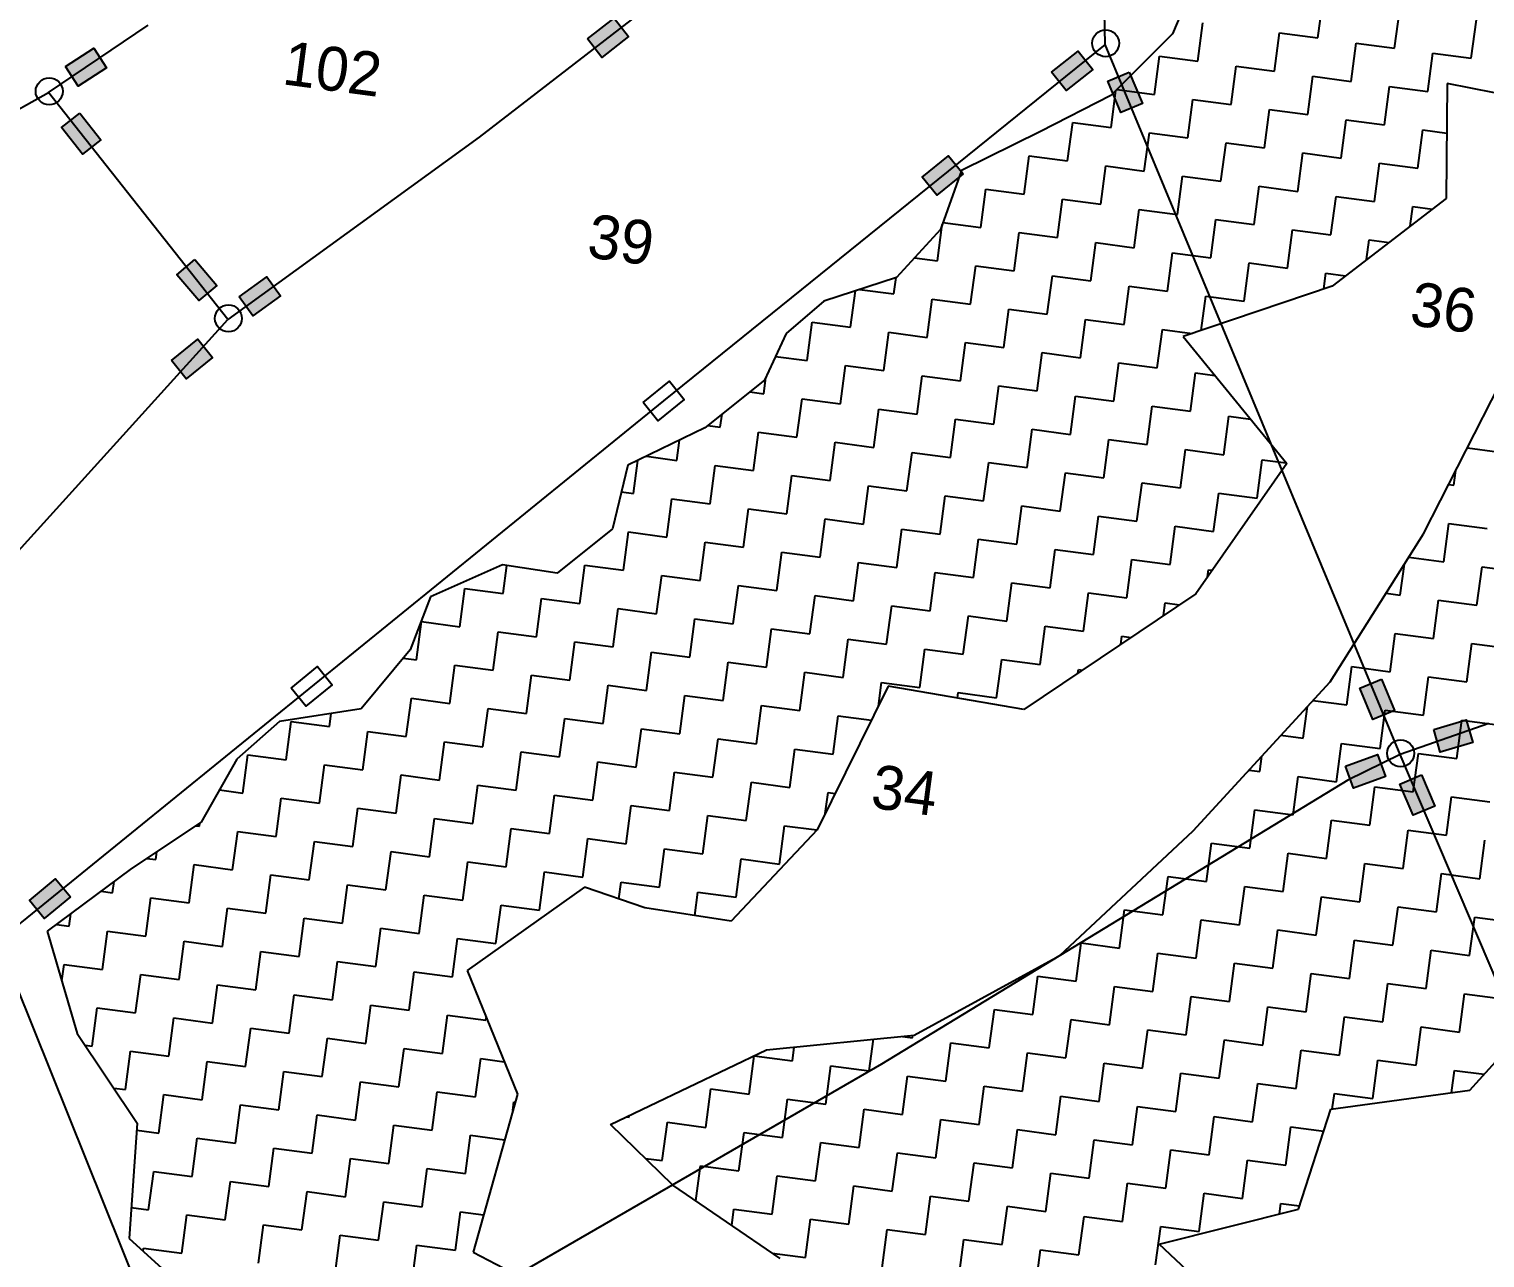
# Model space of a CAD drawing. Header units: metres. Extents: x 291285 to 296393, y 1982985 to 1990470.
# Drawn here: x 293595 to 294210, y 1984375 to 1984894 of the extents above; entities that cross this region are included whole.
import ezdxf

# ---------------------------------------------------------------- set-up
doc = ezdxf.new("R2010")
doc.units = ezdxf.units.M
for name, color, linetype in [('POLY_HATCH', 12, 'Continuous'), ('POLY_PARCEL', 6, 'Continuous'), ('SYM_STONE', 1, 'Continuous'), ('TEXT_PARCEL', 7, 'Continuous')]:
    doc.layers.add(name, color=color, linetype=linetype)
doc.styles.add('TEXT_MAP', font='')
doc.styles.get('TEXT_MAP').set_extended_font_data('Kruti Dev 050')

msp = doc.modelspace()

# ---------------------------------------------------------------- hatches: boundary and pattern name
for points in [[(293848.18, 1984890.39), (293842.12, 1984898.23), (293830.79, 1984889.47), (293836.85, 1984881.63)], [(293627.73, 1984877.18), (293622.36, 1984885.5), (293610.33, 1984877.73), (293615.7, 1984869.41)], [(294044.23, 1984876.47), (294038.09, 1984884.24), (294026.86, 1984875.36), (294033, 1984867.59)], [(294056.04, 1984858.29), (294065.19, 1984862.09), (294059.69, 1984875.31), (294050.55, 1984871.51)], [(293617.51, 1984840.72), (293625.31, 1984846.83), (293616.48, 1984858.1), (293608.68, 1984851.99)], [(293972.18, 1984831.1), (293978.4, 1984823.39), (293989.54, 1984832.39), (293983.32, 1984840.09)], [(293666.69, 1984778.88), (293674.24, 1984785.29), (293664.96, 1984796.2), (293657.42, 1984789.79)], [(293701.16, 1984780.89), (293695.35, 1984788.91), (293683.76, 1984780.5), (293689.57, 1984772.48)], [(293672.51, 1984754.87), (293666.27, 1984762.57), (293655.15, 1984753.55), (293661.38, 1984745.85)], [(294162.59, 1984601.96), (294171.71, 1984605.82), (294166.13, 1984619.01), (294157.01, 1984615.15)], [(294204.78, 1984592.27), (294201.99, 1984601.78), (294188.25, 1984597.75), (294191.03, 1984588.24)], [(294167.86, 1984577.87), (294164.45, 1984587.17), (294151.01, 1984582.23), (294154.42, 1984572.93)], [(294179.58, 1984561.57), (294188.69, 1984565.45), (294183.08, 1984578.63), (294173.96, 1984574.74)], [(293595.12, 1984525.56), (293601.43, 1984517.92), (293612.47, 1984527.04), (293606.16, 1984534.68)]]:
    msp.add_hatch(color=256).paths.add_polyline_path(points)

# ---------------------------------------------------------------- linework, layer by layer
for points in [[(293830.79, 1984889.47), (293842.12, 1984898.23), (293848.18, 1984890.39), (293836.85, 1984881.63)], [(293610.33, 1984877.73), (293622.36, 1984885.5), (293627.73, 1984877.18), (293615.7, 1984869.41)], [(294026.86, 1984875.36), (294038.09, 1984884.24), (294044.23, 1984876.47), (294033, 1984867.59)], [(294059.69, 1984875.31), (294065.19, 1984862.09), (294056.04, 1984858.29), (294050.55, 1984871.51)], [(293616.48, 1984858.1), (293625.31, 1984846.83), (293617.51, 1984840.72), (293608.68, 1984851.99)], [(293989.54, 1984832.39), (293978.4, 1984823.39), (293972.18, 1984831.1), (293983.32, 1984840.09)], [(293664.96, 1984796.2), (293674.24, 1984785.29), (293666.69, 1984778.88), (293657.42, 1984789.79)], [(293683.76, 1984780.5), (293695.35, 1984788.91), (293701.16, 1984780.89), (293689.57, 1984772.48)], [(293655.15, 1984753.55), (293666.27, 1984762.57), (293672.51, 1984754.87), (293661.38, 1984745.85)], [(293854.3, 1984735.88), (293865.44, 1984744.88), (293871.66, 1984737.17), (293860.52, 1984728.18)], [(293705.63, 1984615.28), (293716.75, 1984624.3), (293722.99, 1984616.61), (293711.87, 1984607.58)], [(294166.13, 1984619.01), (294171.71, 1984605.82), (294162.59, 1984601.96), (294157.01, 1984615.15)], [(294188.25, 1984597.75), (294201.99, 1984601.78), (294204.78, 1984592.27), (294191.03, 1984588.24)], [(294151.01, 1984582.23), (294164.45, 1984587.17), (294167.86, 1984577.87), (294154.42, 1984572.93)], [(294183.08, 1984578.63), (294188.69, 1984565.45), (294179.58, 1984561.57), (294173.96, 1984574.74)], [(293612.47, 1984527.04), (293601.43, 1984517.92), (293595.12, 1984525.56), (293606.16, 1984534.68)]]:
    msp.add_lwpolyline(points, close=True)
at = {"layer": 'POLY_HATCH'}
for p, q in [((294094.94, 1984932.45), (294077.99, 1984891.56)), ((294077.99, 1984891.56), (294051.9, 1984865.55)), ((294193.89, 1984870.57), (294193.54, 1984821.98)), ((294266.55, 1984856.4), (294193.89, 1984870.57)), ((294051.9, 1984865.55), (294022.11, 1984850.28)), ((294022.11, 1984850.28), (293988.74, 1984833.78)), ((293988.74, 1984833.78), (293979.89, 1984808.9)), ((294193.54, 1984821.98), (294145.3, 1984785.04)), ((293979.89, 1984808.9), (293961.41, 1984788.71)), ((293961.41, 1984788.71), (293930.6, 1984778.7)), ((294145.3, 1984785.04), (294082.4, 1984763.72)), ((293930.6, 1984778.7), (293914.69, 1984765.01)), ((293914.69, 1984765.01), (293905.67, 1984745.28)), ((294082.4, 1984763.72), (294126.25, 1984710.04)), ((293905.67, 1984745.28), (293880.36, 1984725.14)), ((294183.93, 1984680.36), (294219.88, 1984750.85)), ((293880.36, 1984725.14), (293847.94, 1984709.37)), ((293847.94, 1984709.37), (293841.39, 1984682.48)), ((294126.25, 1984710.04), (294087.8, 1984655.08)), ((293841.39, 1984682.48), (293817.98, 1984663.8)), ((294144.49, 1984617.94), (294183.93, 1984680.36)), ((293794.94, 1984667.27), (293764.53, 1984653.79)), ((293817.98, 1984663.8), (293794.94, 1984667.27)), ((293764.53, 1984653.79), (293756.01, 1984631.43)), ((294087.8, 1984655.08), (294015.16, 1984606.17)), ((293756.01, 1984631.43), (293735.19, 1984606.44)), ((293957.9, 1984616.03), (293927.82, 1984555.4)), ((294015.16, 1984606.17), (293957.9, 1984616.03)), ((294086.71, 1984554.9), (294144.49, 1984617.94)), ((293735.19, 1984606.44), (293700.74, 1984601.17)), ((293700.74, 1984601.17), (293682.81, 1984585.18)), ((293682.81, 1984585.18), (293667.75, 1984558.57)), ((293667.75, 1984558.57), (293638.24, 1984538.99)), ((293927.82, 1984555.4), (293891.54, 1984516.88)), ((294030.32, 1984502.32), (294086.71, 1984554.9)), ((293638.24, 1984538.99), (293602.7, 1984512.52)), ((293829.55, 1984531.16), (293780.01, 1984495.92)), ((293855.02, 1984522.47), (293829.55, 1984531.16)), ((293891.54, 1984516.88), (293855.02, 1984522.47)), ((293602.7, 1984512.52), (293615.37, 1984469.43)), ((293968.82, 1984468.65), (294030.32, 1984502.32)), ((293780.01, 1984495.92), (293801.24, 1984443.71)), ((294203.55, 1984445.41), (294234.11, 1984479.36)), ((293615.37, 1984469.43), (293640.68, 1984431.49)), ((293906.4, 1984462.47), (293968.82, 1984468.65)), ((293840.62, 1984430.9), (293906.4, 1984462.47)), ((294144.8, 1984437.38), (294203.55, 1984445.41)), ((293801.24, 1984443.71), (293782.53, 1984377.02)), ((294131.11, 1984395.21), (294144.8, 1984437.38)), ((293640.68, 1984431.49), (293637.24, 1984382.85)), ((293866.9, 1984405.38), (293840.62, 1984430.9)), ((293912.23, 1984374.3), (293866.9, 1984405.38)), ((294072.31, 1984380.36), (294131.11, 1984395.21)), ((293637.24, 1984382.85), (293662.04, 1984360.35)), ((293782.53, 1984377.02), (293811.69, 1984361.76)), ((294115.27, 1984340.09), (294072.31, 1984380.36))]:
    msp.add_line(p, q, dxfattribs=at)
at = {"layer": 'POLY_HATCH', "linetype": 'Continuous'}
for p, q in [((294139.36, 1984889.82), (294141.5, 1984906.01)), ((294171.74, 1984885.53), (294173.89, 1984901.72)), ((294088.64, 1984880.05), (294090.78, 1984896.24)), ((294204.13, 1984881.25), (294206.27, 1984897.44)), ((294121.02, 1984875.77), (294123.17, 1984891.96)), ((294123.17, 1984891.96), (294139.36, 1984889.82)), ((294153.41, 1984871.48), (294155.55, 1984887.67)), ((294155.55, 1984887.67), (294171.74, 1984885.53)), ((294070.3, 1984866), (294072.44, 1984882.19)), ((294072.44, 1984882.19), (294088.64, 1984880.05)), ((294185.79, 1984867.2), (294187.94, 1984883.39)), ((294187.94, 1984883.39), (294204.13, 1984881.25)), ((294102.69, 1984861.72), (294104.83, 1984877.91)), ((294104.83, 1984877.91), (294121.02, 1984875.77)), ((294054.46, 1984868.1), (294070.3, 1984866)), ((294135.07, 1984857.43), (294137.22, 1984873.62)), ((294137.22, 1984873.62), (294153.41, 1984871.48)), ((294167.46, 1984853.15), (294169.6, 1984869.34)), ((294169.6, 1984869.34), (294185.79, 1984867.2)), ((294051.97, 1984851.95), (294054.05, 1984867.69)), ((294084.35, 1984847.66), (294086.49, 1984863.86)), ((294086.49, 1984863.86), (294102.69, 1984861.72)), ((294116.74, 1984843.38), (294118.88, 1984859.57)), ((294118.88, 1984859.57), (294135.07, 1984857.43)), ((294033.63, 1984837.9), (294035.77, 1984854.09)), ((294035.77, 1984854.09), (294051.97, 1984851.95)), ((294066.02, 1984833.61), (294068.16, 1984849.81)), ((294068.16, 1984849.81), (294084.35, 1984847.66)), ((294149.12, 1984839.09), (294151.27, 1984855.29)), ((294151.27, 1984855.29), (294167.46, 1984853.15)), ((294181.51, 1984834.81), (294183.65, 1984851)), ((294183.65, 1984851), (294193.74, 1984849.67)), ((294098.4, 1984829.33), (294100.54, 1984845.52)), ((294100.54, 1984845.52), (294116.74, 1984843.38)), ((294015.29, 1984823.85), (294017.44, 1984840.04)), ((294017.44, 1984840.04), (294033.63, 1984837.9)), ((294130.79, 1984825.04), (294132.93, 1984841.24)), ((294132.93, 1984841.24), (294149.12, 1984839.09)), ((294047.68, 1984819.56), (294049.82, 1984835.76)), ((294049.82, 1984835.76), (294066.02, 1984833.61)), ((294080.07, 1984815.28), (294082.21, 1984831.47)), ((294082.21, 1984831.47), (294098.4, 1984829.33)), ((294163.17, 1984820.76), (294165.32, 1984836.95)), ((294165.32, 1984836.95), (294181.51, 1984834.81)), ((293996.96, 1984809.8), (293999.1, 1984825.99)), ((293999.1, 1984825.99), (294015.29, 1984823.85)), ((294112.45, 1984810.99), (294114.59, 1984827.19)), ((294114.59, 1984827.19), (294130.79, 1984825.04)), ((294029.34, 1984805.51), (294031.49, 1984821.71)), ((294031.49, 1984821.71), (294047.68, 1984819.56)), ((294144.84, 1984806.71), (294146.98, 1984822.9)), ((294146.98, 1984822.9), (294163.17, 1984820.76)), ((294061.73, 1984801.23), (294063.87, 1984817.42)), ((294063.87, 1984817.42), (294080.07, 1984815.28)), ((294094.12, 1984796.94), (294096.26, 1984813.14)), ((294096.26, 1984813.14), (294112.45, 1984810.99)), ((294178.26, 1984810.28), (294179.37, 1984818.62)), ((294179.37, 1984818.62), (294187.71, 1984817.51)), ((293978.62, 1984795.75), (293980.64, 1984811.02)), ((293980.96, 1984811.91), (293996.96, 1984809.8)), ((294011.01, 1984791.46), (294013.15, 1984807.66)), ((294013.15, 1984807.66), (294029.34, 1984805.51)), ((294126.5, 1984792.66), (294128.65, 1984808.85)), ((294128.65, 1984808.85), (294144.84, 1984806.71)), ((294043.39, 1984787.18), (294045.54, 1984803.37)), ((294045.54, 1984803.37), (294061.73, 1984801.23)), ((294159.93, 1984796.24), (294161.03, 1984804.57)), ((294161.03, 1984804.57), (294169.37, 1984803.46)), ((293969.01, 1984797.02), (293978.62, 1984795.75)), ((294075.78, 1984782.89), (294077.92, 1984799.09)), ((294077.92, 1984799.09), (294094.12, 1984796.94)), ((294108.17, 1984778.61), (294110.31, 1984794.8)), ((294110.31, 1984794.8), (294126.5, 1984792.66)), ((293960.29, 1984781.7), (293961.21, 1984788.65)), ((293992.67, 1984777.41), (293994.82, 1984793.6)), ((293994.82, 1984793.6), (294011.01, 1984791.46)), ((294025.06, 1984773.13), (294027.2, 1984789.32)), ((294027.2, 1984789.32), (294043.39, 1984787.18)), ((294141.81, 1984783.86), (294142.7, 1984790.52)), ((294142.7, 1984790.52), (294151.02, 1984789.41)), ((293941.95, 1984767.65), (293943.99, 1984783.05)), ((293945.74, 1984783.62), (293960.29, 1984781.7)), ((294057.45, 1984768.84), (294059.59, 1984785.03)), ((294059.59, 1984785.03), (294075.78, 1984782.89)), ((293974.34, 1984763.36), (293976.48, 1984779.55)), ((293976.48, 1984779.55), (293992.67, 1984777.41)), ((294090.06, 1984766.32), (294091.97, 1984780.75)), ((294091.97, 1984780.75), (294108.17, 1984778.61)), ((293923.62, 1984753.6), (293925.76, 1984769.79)), ((293925.76, 1984769.79), (293941.95, 1984767.65)), ((294006.72, 1984759.08), (294008.87, 1984775.27)), ((294008.87, 1984775.27), (294025.06, 1984773.13)), ((294039.11, 1984754.79), (294041.25, 1984770.98)), ((294041.25, 1984770.98), (294057.45, 1984768.84)), ((293956, 1984749.31), (293958.14, 1984765.5)), ((293958.14, 1984765.5), (293974.34, 1984763.36)), ((294071.5, 1984750.51), (294073.64, 1984766.7)), ((294073.64, 1984766.7), (294086.26, 1984765.03)), ((293988.39, 1984745.03), (293990.53, 1984761.22)), ((293990.53, 1984761.22), (294006.72, 1984759.08)), ((293910.28, 1984755.36), (293923.62, 1984753.6)), ((293937.67, 1984735.26), (293939.81, 1984751.45)), ((293939.81, 1984751.45), (293956, 1984749.31)), ((294020.77, 1984740.74), (294022.92, 1984756.93)), ((294022.92, 1984756.93), (294039.11, 1984754.79)), ((294053.16, 1984736.46), (294055.3, 1984752.65)), ((294055.3, 1984752.65), (294071.5, 1984750.51)), ((293905.28, 1984739.54), (293906.19, 1984746.41)), ((293970.05, 1984730.97), (293972.19, 1984747.17)), ((293972.19, 1984747.17), (293988.39, 1984745.03)), ((294085.55, 1984732.17), (294087.69, 1984748.36)), ((294087.69, 1984748.36), (294095.82, 1984747.29)), ((293899.44, 1984740.32), (293905.28, 1984739.54)), ((294002.44, 1984726.69), (294004.58, 1984742.88)), ((294004.58, 1984742.88), (294020.77, 1984740.74)), ((293919.33, 1984721.21), (293921.47, 1984737.4)), ((293921.47, 1984737.4), (293937.67, 1984735.26)), ((293951.72, 1984716.92), (293953.86, 1984733.12)), ((293953.86, 1984733.12), (293970.05, 1984730.97)), ((294034.82, 1984722.4), (294036.97, 1984738.6)), ((294036.97, 1984738.6), (294053.16, 1984736.46)), ((294067.21, 1984718.12), (294069.35, 1984734.31)), ((294069.35, 1984734.31), (294085.55, 1984732.17)), ((293886.94, 1984725.49), (293887.67, 1984730.96)), ((293984.1, 1984712.64), (293986.25, 1984728.83)), ((293986.25, 1984728.83), (294002.44, 1984726.69)), ((294099.6, 1984713.83), (294101.74, 1984730.03)), ((294101.74, 1984730.03), (294110.91, 1984728.81)), ((293881.68, 1984726.19), (293886.94, 1984725.49)), ((293900.99, 1984707.16), (293903.14, 1984723.35)), ((293903.14, 1984723.35), (293919.33, 1984721.21)), ((294016.49, 1984708.35), (294018.63, 1984724.55)), ((294018.63, 1984724.55), (294034.82, 1984722.4)), ((293868.61, 1984711.44), (293869.74, 1984719.97)), ((293933.38, 1984702.87), (293935.52, 1984719.07)), ((293935.52, 1984719.07), (293951.72, 1984716.92)), ((293965.77, 1984698.59), (293967.91, 1984714.78)), ((293967.91, 1984714.78), (293984.1, 1984712.64)), ((294048.88, 1984704.07), (294051.02, 1984720.26)), ((294051.02, 1984720.26), (294067.21, 1984718.12)), ((294081.26, 1984699.78), (294083.4, 1984715.98)), ((294083.4, 1984715.98), (294099.6, 1984713.83)), ((294202.46, 1984716.7), (294215.09, 1984715.03)), ((293850.27, 1984697.39), (293852.13, 1984711.4)), ((293855.71, 1984713.15), (293868.61, 1984711.44)), ((293882.66, 1984693.11), (293884.8, 1984709.3)), ((293884.8, 1984709.3), (293900.99, 1984707.16)), ((293998.15, 1984694.3), (294000.3, 1984710.5)), ((294000.3, 1984710.5), (294016.49, 1984708.35)), ((294113.65, 1984695.5), (294115.79, 1984711.69)), ((294115.79, 1984711.69), (294126, 1984710.34)), ((293915.05, 1984688.82), (293917.19, 1984705.02)), ((293917.19, 1984705.02), (293933.38, 1984702.87)), ((294030.54, 1984690.02), (294032.68, 1984706.21)), ((294032.68, 1984706.21), (294048.88, 1984704.07)), ((294196.76, 1984700.98), (294197.56, 1984707.09)), ((293845.18, 1984698.07), (293850.27, 1984697.39)), ((293947.43, 1984684.54), (293949.57, 1984700.73)), ((293949.57, 1984700.73), (293965.77, 1984698.59)), ((293979.82, 1984680.25), (293981.96, 1984696.45)), ((293981.96, 1984696.45), (293998.15, 1984694.3)), ((294062.93, 1984685.73), (294065.07, 1984701.93)), ((294065.07, 1984701.93), (294081.26, 1984699.78)), ((294095.31, 1984681.45), (294097.45, 1984697.64)), ((294097.45, 1984697.64), (294113.65, 1984695.5)), ((294194.59, 1984701.27), (294196.76, 1984700.98)), ((293864.32, 1984679.06), (293866.47, 1984695.25)), ((293866.47, 1984695.25), (293882.66, 1984693.11)), ((293896.71, 1984674.77), (293898.85, 1984690.97)), ((293898.85, 1984690.97), (293915.05, 1984688.82)), ((294012.2, 1984675.97), (294014.35, 1984692.16)), ((294014.35, 1984692.16), (294030.54, 1984690.02)), ((293929.1, 1984670.49), (293931.24, 1984686.68)), ((293931.24, 1984686.68), (293947.43, 1984684.54)), ((294044.59, 1984671.68), (294046.73, 1984687.88)), ((294046.73, 1984687.88), (294062.93, 1984685.73)), ((294192.47, 1984668.59), (294194.61, 1984684.79)), ((294194.61, 1984684.79), (294210.81, 1984682.64)), ((293845.99, 1984665.01), (293848.13, 1984681.2)), ((293848.13, 1984681.2), (293864.32, 1984679.06)), ((293961.48, 1984666.2), (293963.62, 1984682.4)), ((293963.62, 1984682.4), (293979.82, 1984680.25)), ((293993.87, 1984661.92), (293996.01, 1984678.11)), ((293996.01, 1984678.11), (294012.2, 1984675.97)), ((294076.98, 1984667.4), (294079.12, 1984683.59)), ((294079.12, 1984683.59), (294095.31, 1984681.45)), ((293878.37, 1984660.72), (293880.52, 1984676.92)), ((293880.52, 1984676.92), (293896.71, 1984674.77)), ((293910.76, 1984656.44), (293912.9, 1984672.63)), ((293912.9, 1984672.63), (293929.1, 1984670.49)), ((294026.25, 1984657.63), (294028.4, 1984673.83)), ((294028.4, 1984673.83), (294044.59, 1984671.68)), ((293795.27, 1984655.24), (293796.82, 1984666.99)), ((293827.65, 1984650.96), (293829.79, 1984667.15)), ((293829.79, 1984667.15), (293845.99, 1984665.01)), ((293943.15, 1984652.15), (293945.29, 1984668.34)), ((293945.29, 1984668.34), (293961.48, 1984666.2)), ((294058.64, 1984653.35), (294060.78, 1984669.54)), ((294060.78, 1984669.54), (294076.98, 1984667.4)), ((294092.76, 1984662.17), (294093.17, 1984665.26)), ((294093.17, 1984665.26), (294094.77, 1984665.04)), ((294174.14, 1984654.54), (294175.86, 1984667.59)), ((294177.73, 1984670.54), (294192.47, 1984668.59)), ((294206.52, 1984650.26), (294208.66, 1984666.45)), ((294208.66, 1984666.45), (294224.86, 1984664.31)), ((293860.04, 1984646.67), (293862.18, 1984662.86)), ((293862.18, 1984662.86), (293878.37, 1984660.72)), ((293975.53, 1984647.87), (293977.68, 1984664.06)), ((293977.68, 1984664.06), (293993.87, 1984661.92)), ((294007.92, 1984643.58), (294010.06, 1984659.77)), ((294010.06, 1984659.77), (294026.25, 1984657.63)), ((293776.93, 1984641.19), (293779.07, 1984657.38)), ((293779.07, 1984657.38), (293795.27, 1984655.24)), ((293809.32, 1984636.91), (293811.46, 1984653.1)), ((293811.46, 1984653.1), (293827.65, 1984650.96)), ((293892.42, 1984642.39), (293894.57, 1984658.58)), ((293894.57, 1984658.58), (293910.76, 1984656.44)), ((293924.81, 1984638.1), (293926.95, 1984654.29)), ((293926.95, 1984654.29), (293943.15, 1984652.15)), ((294040.31, 1984639.3), (294042.45, 1984655.49)), ((294042.45, 1984655.49), (294058.64, 1984653.35)), ((294168.12, 1984655.34), (294174.14, 1984654.54)), ((293841.7, 1984632.62), (293843.85, 1984648.81)), ((293843.85, 1984648.81), (293860.04, 1984646.67)), ((293957.2, 1984633.82), (293959.34, 1984650.01)), ((293959.34, 1984650.01), (293975.53, 1984647.87)), ((294074.13, 1984645.88), (294074.83, 1984651.2)), ((294074.83, 1984651.2), (294080.86, 1984650.41)), ((294188.19, 1984636.21), (294190.33, 1984652.4)), ((294190.33, 1984652.4), (294206.52, 1984650.26)), ((293758.59, 1984627.14), (293760.74, 1984643.33)), ((293760.74, 1984643.33), (293776.93, 1984641.19)), ((293874.09, 1984628.34), (293876.23, 1984644.53)), ((293876.23, 1984644.53), (293892.42, 1984642.39)), ((293989.58, 1984629.53), (293991.73, 1984645.72)), ((293991.73, 1984645.72), (294007.92, 1984643.58)), ((294021.97, 1984625.25), (294024.11, 1984641.44)), ((294024.11, 1984641.44), (294040.31, 1984639.3)), ((293790.98, 1984622.86), (293793.12, 1984639.05)), ((293793.12, 1984639.05), (293809.32, 1984636.91)), ((293823.37, 1984618.57), (293825.51, 1984634.76)), ((293825.51, 1984634.76), (293841.7, 1984632.62)), ((293906.48, 1984624.05), (293908.62, 1984640.24)), ((293908.62, 1984640.24), (293924.81, 1984638.1)), ((293938.86, 1984619.77), (293941, 1984635.96)), ((293941, 1984635.96), (293957.2, 1984633.82)), ((294056.04, 1984633.7), (294056.5, 1984637.15)), ((294056.5, 1984637.15), (294060.41, 1984636.64)), ((294169.85, 1984622.16), (294171.99, 1984638.35)), ((294171.99, 1984638.35), (294188.19, 1984636.21)), ((293855.75, 1984614.29), (293857.9, 1984630.48)), ((293857.9, 1984630.48), (293874.09, 1984628.34)), ((293971.25, 1984615.48), (293973.39, 1984631.67)), ((293973.39, 1984631.67), (293989.58, 1984629.53)), ((294202.24, 1984617.87), (294204.38, 1984634.06)), ((294204.38, 1984634.06), (294220.57, 1984631.92)), ((293753.05, 1984627.87), (293758.59, 1984627.14)), ((293772.65, 1984608.8), (293774.79, 1984625)), ((293774.79, 1984625), (293790.98, 1984622.86)), ((293888.14, 1984610), (293890.28, 1984626.19)), ((293890.28, 1984626.19), (293906.48, 1984624.05)), ((294003.63, 1984611.2), (294005.78, 1984627.39)), ((294005.78, 1984627.39), (294021.97, 1984625.25)), ((294037.95, 1984621.52), (294038.16, 1984623.1)), ((294038.16, 1984623.1), (294039.96, 1984622.87)), ((294151.51, 1984608.11), (294153.66, 1984624.3)), ((294153.66, 1984624.3), (294169.85, 1984622.16)), ((293805.03, 1984604.52), (293807.17, 1984620.71)), ((293807.17, 1984620.71), (293823.37, 1984618.57)), ((293837.42, 1984600.23), (293839.56, 1984616.43)), ((293839.56, 1984616.43), (293855.75, 1984614.29)), ((293920.53, 1984605.72), (293922.67, 1984621.91)), ((293922.67, 1984621.91), (293938.86, 1984619.77)), ((293953.73, 1984607.62), (293955.05, 1984617.62)), ((293955.05, 1984617.62), (293971.25, 1984615.48)), ((294183.9, 1984603.82), (294186.04, 1984620.01)), ((294186.04, 1984620.01), (294202.24, 1984617.87)), ((293754.31, 1984594.75), (293756.45, 1984610.95)), ((293756.45, 1984610.95), (293772.65, 1984608.8)), ((293869.8, 1984595.95), (293871.95, 1984612.14)), ((293871.95, 1984612.14), (293888.14, 1984610)), ((293987.13, 1984610.99), (293987.44, 1984613.34)), ((293987.44, 1984613.34), (294003.63, 1984611.2)), ((294137.21, 1984610), (294151.51, 1984608.11)), ((293721.92, 1984599.04), (293722.65, 1984604.52)), ((293786.7, 1984590.47), (293788.84, 1984606.66)), ((293788.84, 1984606.66), (293805.03, 1984604.52)), ((293902.19, 1984591.66), (293904.33, 1984607.86)), ((293904.33, 1984607.86), (293920.53, 1984605.72)), ((294133.18, 1984594.06), (294134.96, 1984607.54)), ((294165.57, 1984589.77), (294167.71, 1984605.96)), ((294167.71, 1984605.96), (294183.9, 1984603.82)), ((293703.59, 1984584.99), (293705.73, 1984601.18)), ((293705.73, 1984601.18), (293721.92, 1984599.04)), ((293819.08, 1984586.18), (293821.22, 1984602.38)), ((293821.22, 1984602.38), (293837.42, 1984600.23)), ((293851.47, 1984581.9), (293853.61, 1984598.09)), ((293853.61, 1984598.09), (293869.8, 1984595.95)), ((293934.58, 1984587.38), (293936.72, 1984603.57)), ((293936.72, 1984603.57), (293950.8, 1984601.71)), ((294197.95, 1984585.49), (294200.09, 1984601.68)), ((294200.09, 1984601.68), (294216.29, 1984599.54)), ((293735.97, 1984580.7), (293738.12, 1984596.9)), ((293738.12, 1984596.9), (293754.31, 1984594.75)), ((293768.36, 1984576.42), (293770.5, 1984592.61)), ((293770.5, 1984592.61), (293786.7, 1984590.47)), ((293883.85, 1984577.61), (293886, 1984593.81)), ((293886, 1984593.81), (293902.19, 1984591.66)), ((294123.74, 1984595.3), (294133.18, 1984594.06)), ((294147.23, 1984575.72), (294149.37, 1984591.91)), ((294149.37, 1984591.91), (294165.57, 1984589.77)), ((293685.25, 1984570.94), (293687.39, 1984587.13)), ((293687.39, 1984587.13), (293703.59, 1984584.99)), ((293800.75, 1984572.13), (293802.89, 1984588.33)), ((293802.89, 1984588.33), (293819.08, 1984586.18)), ((293916.24, 1984573.33), (293918.38, 1984589.52)), ((293918.38, 1984589.52), (293934.58, 1984587.38)), ((294114.84, 1984580), (294115.71, 1984586.53)), ((294179.62, 1984571.43), (294181.76, 1984587.63)), ((294181.76, 1984587.63), (294197.95, 1984585.49)), ((293717.64, 1984566.65), (293719.78, 1984582.85)), ((293719.78, 1984582.85), (293735.97, 1984580.7)), ((293833.13, 1984567.85), (293835.28, 1984584.04)), ((293835.28, 1984584.04), (293851.47, 1984581.9)), ((293865.52, 1984563.56), (293867.66, 1984579.76)), ((293867.66, 1984579.76), (293883.85, 1984577.61)), ((294110.28, 1984580.61), (294114.84, 1984580)), ((293750.02, 1984562.37), (293752.17, 1984578.56)), ((293752.17, 1984578.56), (293768.36, 1984576.42)), ((293782.41, 1984558.08), (293784.55, 1984574.28)), ((293784.55, 1984574.28), (293800.75, 1984572.13)), ((293897.91, 1984559.28), (293900.05, 1984575.47)), ((293900.05, 1984575.47), (293916.24, 1984573.33)), ((294128.89, 1984561.67), (294131.04, 1984577.86)), ((294131.04, 1984577.86), (294147.23, 1984575.72)), ((294161.28, 1984557.38), (294163.42, 1984573.58)), ((294163.42, 1984573.58), (294179.62, 1984571.43)), ((293675.48, 1984572.23), (293685.25, 1984570.94)), ((293699.3, 1984552.6), (293701.45, 1984568.8)), ((293701.45, 1984568.8), (293717.64, 1984566.65)), ((293814.8, 1984553.8), (293816.94, 1984569.99)), ((293816.94, 1984569.99), (293833.13, 1984567.85)), ((293931.26, 1984562.34), (293932.43, 1984571.19)), ((293932.43, 1984571.19), (293935.46, 1984570.79)), ((294193.67, 1984553.1), (294195.81, 1984569.29)), ((294195.81, 1984569.29), (294212, 1984567.15)), ((293731.69, 1984548.32), (293733.83, 1984564.51)), ((293733.83, 1984564.51), (293750.02, 1984562.37)), ((293847.18, 1984549.51), (293849.33, 1984565.71)), ((293849.33, 1984565.71), (293865.52, 1984563.56)), ((293879.57, 1984545.23), (293881.71, 1984561.42)), ((293881.71, 1984561.42), (293897.91, 1984559.28)), ((294110.56, 1984547.62), (294112.7, 1984563.81)), ((294112.7, 1984563.81), (294128.89, 1984561.67)), ((293665.5, 1984557.07), (293666.92, 1984556.89)), ((293666.92, 1984556.89), (293667.08, 1984558.12)), ((293680.97, 1984538.55), (293683.11, 1984554.74)), ((293683.11, 1984554.74), (293699.3, 1984552.6)), ((293764.08, 1984544.03), (293766.22, 1984560.23)), ((293766.22, 1984560.23), (293782.41, 1984558.08)), ((293796.46, 1984539.75), (293798.6, 1984555.94)), ((293798.6, 1984555.94), (293814.8, 1984553.8)), ((293911.96, 1984540.94), (293914.1, 1984557.14)), ((293914.1, 1984557.14), (293927.75, 1984555.33)), ((294142.94, 1984543.33), (294145.09, 1984559.53)), ((294145.09, 1984559.53), (294161.28, 1984557.38)), ((294175.33, 1984539.05), (294177.47, 1984555.24)), ((294177.47, 1984555.24), (294193.67, 1984553.1)), ((293713.35, 1984534.27), (293715.5, 1984550.46)), ((293715.5, 1984550.46), (293731.69, 1984548.32)), ((293828.85, 1984535.46), (293830.99, 1984551.66)), ((293830.99, 1984551.66), (293847.18, 1984549.51)), ((294092.22, 1984533.57), (294094.37, 1984549.76)), ((294094.37, 1984549.76), (294110.56, 1984547.62)), ((294207.72, 1984534.76), (294209.86, 1984550.96)), ((293644.8, 1984543.34), (293648.58, 1984542.84)), ((293648.58, 1984542.84), (293649.02, 1984546.14)), ((293745.74, 1984529.98), (293747.88, 1984546.17)), ((293747.88, 1984546.17), (293764.08, 1984544.03)), ((293861.23, 1984531.18), (293863.38, 1984547.37)), ((293863.38, 1984547.37), (293879.57, 1984545.23)), ((293893.62, 1984526.89), (293895.76, 1984543.09)), ((293895.76, 1984543.09), (293911.96, 1984540.94)), ((294124.61, 1984529.28), (294126.75, 1984545.48)), ((294126.75, 1984545.48), (294142.94, 1984543.33)), ((293662.63, 1984524.5), (293664.77, 1984540.69)), ((293664.77, 1984540.69), (293680.97, 1984538.55)), ((293695.02, 1984520.22), (293697.16, 1984536.41)), ((293697.16, 1984536.41), (293713.35, 1984534.27)), ((293778.13, 1984525.7), (293780.27, 1984541.89)), ((293780.27, 1984541.89), (293796.46, 1984539.75)), ((293810.51, 1984521.41), (293812.65, 1984537.6)), ((293812.65, 1984537.6), (293828.85, 1984535.46)), ((294157, 1984525), (294159.14, 1984541.19)), ((294159.14, 1984541.19), (294175.33, 1984539.05)), ((294189.38, 1984520.71), (294191.52, 1984536.91)), ((294191.52, 1984536.91), (294207.72, 1984534.76)), ((293630.25, 1984528.79), (293630.87, 1984533.5)), ((293727.4, 1984515.93), (293729.55, 1984532.12)), ((293729.55, 1984532.12), (293745.74, 1984529.98)), ((293844.1, 1984526.2), (293845.04, 1984533.32)), ((293845.04, 1984533.32), (293861.23, 1984531.18)), ((294073.89, 1984519.52), (294076.03, 1984535.71)), ((294076.03, 1984535.71), (294092.22, 1984533.57)), ((294106.27, 1984515.23), (294108.42, 1984531.43)), ((294108.42, 1984531.43), (294124.61, 1984529.28)), ((293625.4, 1984529.43), (293630.25, 1984528.79)), ((293644.3, 1984510.45), (293646.44, 1984526.64)), ((293646.44, 1984526.64), (293662.63, 1984524.5)), ((293759.79, 1984511.65), (293761.93, 1984527.84)), ((293761.93, 1984527.84), (293778.13, 1984525.7)), ((293876.13, 1984519.24), (293877.43, 1984529.03)), ((293877.43, 1984529.03), (293893.62, 1984526.89)), ((294138.66, 1984510.95), (294140.8, 1984527.14)), ((294140.8, 1984527.14), (294157, 1984525)), ((293611.91, 1984514.74), (293612.59, 1984519.89)), ((293676.68, 1984506.17), (293678.82, 1984522.36)), ((293678.82, 1984522.36), (293695.02, 1984520.22)), ((293709.07, 1984501.88), (293711.21, 1984518.07)), ((293711.21, 1984518.07), (293727.4, 1984515.93)), ((293792.18, 1984507.36), (293794.32, 1984523.55)), ((293794.32, 1984523.55), (293810.51, 1984521.41)), ((294055.55, 1984505.47), (294057.69, 1984521.66)), ((294057.69, 1984521.66), (294073.89, 1984519.52)), ((294171.05, 1984506.66), (294173.19, 1984522.86)), ((294173.19, 1984522.86), (294189.38, 1984520.71)), ((294203.43, 1984502.38), (294205.57, 1984518.57)), ((294205.57, 1984518.57), (294221.77, 1984516.43)), ((293606.61, 1984515.44), (293611.91, 1984514.74)), ((293625.96, 1984496.4), (293628.1, 1984512.59)), ((293628.1, 1984512.59), (293644.3, 1984510.45)), ((293741.45, 1984497.6), (293743.6, 1984513.79)), ((293743.6, 1984513.79), (293759.79, 1984511.65)), ((294087.94, 1984501.18), (294090.08, 1984517.37)), ((294090.08, 1984517.37), (294106.27, 1984515.23)), ((294120.32, 1984496.9), (294122.47, 1984513.09)), ((294122.47, 1984513.09), (294138.66, 1984510.95)), ((293658.35, 1984492.11), (293660.49, 1984508.31)), ((293660.49, 1984508.31), (293676.68, 1984506.17)), ((293773.84, 1984493.31), (293775.98, 1984509.5)), ((293775.98, 1984509.5), (293792.18, 1984507.36)), ((294037.22, 1984491.42), (294039.36, 1984507.61)), ((294039.36, 1984507.61), (294055.55, 1984505.47)), ((294152.71, 1984492.61), (294154.85, 1984508.8)), ((294154.85, 1984508.8), (294171.05, 1984506.66)), ((293690.73, 1984487.83), (293692.88, 1984504.02)), ((293692.88, 1984504.02), (293709.07, 1984501.88)), ((293723.12, 1984483.54), (293725.26, 1984499.74)), ((293725.26, 1984499.74), (293741.45, 1984497.6)), ((294069.6, 1984487.13), (294071.74, 1984503.32)), ((294071.74, 1984503.32), (294087.94, 1984501.18)), ((294185.1, 1984488.33), (294187.24, 1984504.52)), ((294187.24, 1984504.52), (294203.43, 1984502.38)), ((293608.85, 1984491.6), (293609.77, 1984498.54)), ((293609.77, 1984498.54), (293625.96, 1984496.4)), ((293640.01, 1984478.06), (293642.15, 1984494.26)), ((293642.15, 1984494.26), (293658.35, 1984492.11)), ((293755.51, 1984479.26), (293757.65, 1984495.45)), ((293757.65, 1984495.45), (293773.84, 1984493.31)), ((294018.88, 1984477.37), (294021.02, 1984493.56)), ((294021.02, 1984493.56), (294037.22, 1984491.42)), ((294101.99, 1984482.85), (294104.13, 1984499.04)), ((294104.13, 1984499.04), (294120.32, 1984496.9)), ((294134.37, 1984478.56), (294136.52, 1984494.75)), ((294136.52, 1984494.75), (294152.71, 1984492.61)), ((293672.4, 1984473.78), (293674.54, 1984489.97)), ((293674.54, 1984489.97), (293690.73, 1984487.83)), ((294051.27, 1984473.08), (294053.41, 1984489.27)), ((294053.41, 1984489.27), (294069.6, 1984487.13)), ((294166.76, 1984474.28), (294168.9, 1984490.47)), ((294168.9, 1984490.47), (294185.1, 1984488.33)), ((293704.78, 1984469.49), (293706.93, 1984485.69)), ((293706.93, 1984485.69), (293723.12, 1984483.54)), ((293737.17, 1984465.21), (293739.31, 1984481.4)), ((293739.31, 1984481.4), (293755.51, 1984479.26)), ((294083.65, 1984468.8), (294085.8, 1984484.99)), ((294085.8, 1984484.99), (294101.99, 1984482.85)), ((294199.15, 1984469.99), (294201.29, 1984486.18)), ((294201.29, 1984486.18), (294217.48, 1984484.04)), ((293621.68, 1984464.01), (293623.82, 1984480.21)), ((293623.82, 1984480.21), (293640.01, 1984478.06)), ((293654.06, 1984459.73), (293656.2, 1984475.92)), ((293656.2, 1984475.92), (293672.4, 1984473.78)), ((293769.56, 1984460.92), (293771.7, 1984477.12)), ((293771.7, 1984477.12), (293787.89, 1984474.97)), ((293787.89, 1984474.97), (293788.05, 1984476.15)), ((294000.54, 1984463.31), (294002.69, 1984479.51)), ((294002.69, 1984479.51), (294018.88, 1984477.37)), ((294032.93, 1984459.03), (294035.07, 1984475.22)), ((294035.07, 1984475.22), (294051.27, 1984473.08)), ((294116.04, 1984464.51), (294118.18, 1984480.7)), ((294118.18, 1984480.7), (294134.37, 1984478.56)), ((294148.42, 1984460.23), (294150.57, 1984476.42)), ((294150.57, 1984476.42), (294166.76, 1984474.28)), ((293686.45, 1984455.44), (293688.59, 1984471.64)), ((293688.59, 1984471.64), (293704.78, 1984469.49)), ((293968.16, 1984467.6), (293968.29, 1984468.6)), ((294065.32, 1984454.74), (294067.46, 1984470.94)), ((294067.46, 1984470.94), (294083.65, 1984468.8)), ((294180.81, 1984455.94), (294182.95, 1984472.13)), ((294182.95, 1984472.13), (294199.15, 1984469.99)), ((293618.72, 1984464.4), (293621.68, 1984464.01)), ((293718.83, 1984451.16), (293720.98, 1984467.35)), ((293720.98, 1984467.35), (293737.17, 1984465.21)), ((293751.22, 1984446.87), (293753.36, 1984463.07)), ((293753.36, 1984463.07), (293769.56, 1984460.92)), ((293917.44, 1984457.83), (293918.2, 1984463.64)), ((293949.82, 1984453.55), (293951.6, 1984466.95)), ((293963.89, 1984468.17), (293968.16, 1984467.6)), ((293982.21, 1984449.26), (293984.35, 1984465.46)), ((293984.35, 1984465.46), (294000.54, 1984463.31)), ((294097.7, 1984450.46), (294099.85, 1984466.65)), ((294099.85, 1984466.65), (294116.04, 1984464.51)), ((294130.09, 1984446.17), (294132.23, 1984462.37)), ((294132.23, 1984462.37), (294148.42, 1984460.23)), ((293635.73, 1984445.68), (293637.87, 1984461.87)), ((293637.87, 1984461.87), (293654.06, 1984459.73)), ((293668.11, 1984441.39), (293670.25, 1984457.59)), ((293670.25, 1984457.59), (293686.45, 1984455.44)), ((293783.61, 1984442.59), (293785.75, 1984458.78)), ((293785.75, 1984458.78), (293795.64, 1984457.47)), ((293899.1, 1984443.78), (293901.24, 1984459.98)), ((293901.24, 1984459.98), (293917.44, 1984457.83)), ((294014.6, 1984444.98), (294016.74, 1984461.17)), ((294016.74, 1984461.17), (294032.93, 1984459.03)), ((294046.98, 1984440.69), (294049.12, 1984456.89)), ((294049.12, 1984456.89), (294065.32, 1984454.74)), ((294162.48, 1984441.89), (294164.62, 1984458.08)), ((294164.62, 1984458.08), (294180.81, 1984455.94)), ((293700.5, 1984437.11), (293702.64, 1984453.3)), ((293702.64, 1984453.3), (293718.83, 1984451.16)), ((293931.49, 1984439.5), (293933.63, 1984455.69)), ((293933.63, 1984455.69), (293949.82, 1984453.55)), ((293963.87, 1984435.21), (293966.02, 1984451.41)), ((293966.02, 1984451.41), (293982.21, 1984449.26)), ((294079.37, 1984436.41), (294081.51, 1984452.6)), ((294081.51, 1984452.6), (294097.7, 1984450.46)), ((294195.75, 1984444.34), (294197, 1984453.8)), ((294197, 1984453.8), (294209.6, 1984452.13)), ((293630.78, 1984446.33), (293635.73, 1984445.68)), ((293732.88, 1984432.82), (293735.03, 1984449.02)), ((293735.03, 1984449.02), (293751.22, 1984446.87)), ((293765.27, 1984428.54), (293767.41, 1984444.73)), ((293767.41, 1984444.73), (293783.61, 1984442.59)), ((293880.77, 1984429.73), (293882.91, 1984445.93)), ((293882.91, 1984445.93), (293899.1, 1984443.78)), ((293996.26, 1984430.93), (293998.4, 1984447.12)), ((293998.4, 1984447.12), (294014.6, 1984444.98)), ((294111.75, 1984432.12), (294113.9, 1984448.32)), ((294113.9, 1984448.32), (294130.09, 1984446.17)), ((294145.41, 1984437.46), (294146.28, 1984444.03)), ((294146.28, 1984444.03), (294162.48, 1984441.89)), ((293649.78, 1984427.34), (293651.92, 1984443.54)), ((293651.92, 1984443.54), (293668.11, 1984441.39)), ((293682.16, 1984423.06), (293684.31, 1984439.25)), ((293684.31, 1984439.25), (293700.5, 1984437.11)), ((293799.33, 1984436.89), (293799.8, 1984440.45)), ((293799.8, 1984440.45), (293800.31, 1984440.38)), ((293913.15, 1984425.45), (293915.29, 1984441.64)), ((293915.29, 1984441.64), (293931.49, 1984439.5)), ((294028.65, 1984426.64), (294030.79, 1984442.84)), ((294030.79, 1984442.84), (294046.98, 1984440.69)), ((294061.03, 1984422.36), (294063.17, 1984438.55)), ((294063.17, 1984438.55), (294079.37, 1984436.41)), ((293714.55, 1984418.77), (293716.69, 1984434.97)), ((293716.69, 1984434.97), (293732.88, 1984432.82)), ((293847.39, 1984434.15), (293848.38, 1984434.02)), ((293848.38, 1984434.02), (293848.46, 1984434.66)), ((293862.43, 1984415.68), (293864.57, 1984431.88)), ((293864.57, 1984431.88), (293880.77, 1984429.73)), ((293945.54, 1984421.16), (293947.68, 1984437.36)), ((293947.68, 1984437.36), (293963.87, 1984435.21)), ((293977.92, 1984416.88), (293980.07, 1984433.07)), ((293980.07, 1984433.07), (293996.26, 1984430.93)), ((294093.42, 1984418.07), (294095.56, 1984434.27)), ((294095.56, 1984434.27), (294111.75, 1984432.12)), ((293640.48, 1984428.57), (293649.78, 1984427.34)), ((293746.94, 1984414.49), (293749.08, 1984430.68)), ((293749.08, 1984430.68), (293765.27, 1984428.54)), ((293779.32, 1984410.2), (293781.46, 1984426.4)), ((293781.46, 1984426.4), (293795.85, 1984424.49)), ((293894.82, 1984411.4), (293896.96, 1984427.59)), ((293896.96, 1984427.59), (293913.15, 1984425.45)), ((294010.31, 1984412.59), (294012.45, 1984428.79)), ((294012.45, 1984428.79), (294028.65, 1984426.64)), ((294125.8, 1984413.79), (294127.95, 1984429.98)), ((294127.95, 1984429.98), (294141.8, 1984428.15)), ((293663.83, 1984409.01), (293665.97, 1984425.2)), ((293665.97, 1984425.2), (293682.16, 1984423.06)), ((293696.21, 1984404.72), (293698.36, 1984420.91)), ((293698.36, 1984420.91), (293714.55, 1984418.77)), ((293927.2, 1984407.11), (293929.34, 1984423.31)), ((293929.34, 1984423.31), (293945.54, 1984421.16)), ((294042.7, 1984408.31), (294044.84, 1984424.5)), ((294044.84, 1984424.5), (294061.03, 1984422.36)), ((294075.08, 1984404.02), (294077.22, 1984420.22)), ((294077.22, 1984420.22), (294093.42, 1984418.07)), ((293728.6, 1984400.44), (293730.74, 1984416.63)), ((293730.74, 1984416.63), (293746.94, 1984414.49)), ((293855.32, 1984416.62), (293862.43, 1984415.68)), ((293876.66, 1984398.69), (293878.62, 1984413.54)), ((293878.62, 1984413.54), (293894.82, 1984411.4)), ((293959.59, 1984402.83), (293961.73, 1984419.02)), ((293961.73, 1984419.02), (293977.92, 1984416.88)), ((293991.97, 1984398.54), (293994.12, 1984414.74)), ((293994.12, 1984414.74), (294010.31, 1984412.59)), ((294107.47, 1984399.74), (294109.61, 1984415.93)), ((294109.61, 1984415.93), (294125.8, 1984413.79)), ((293645.49, 1984394.96), (293647.63, 1984411.15)), ((293647.63, 1984411.15), (293663.83, 1984409.01)), ((293760.99, 1984396.15), (293763.13, 1984412.34)), ((293763.13, 1984412.34), (293779.32, 1984410.2)), ((293908.87, 1984393.06), (293911.01, 1984409.26)), ((293911.01, 1984409.26), (293927.2, 1984407.11)), ((294024.36, 1984394.26), (294026.5, 1984410.45)), ((294026.5, 1984410.45), (294042.7, 1984408.31)), ((293677.88, 1984390.67), (293680.02, 1984406.86)), ((293680.02, 1984406.86), (293696.21, 1984404.72)), ((293710.26, 1984386.39), (293712.41, 1984402.58)), ((293712.41, 1984402.58), (293728.6, 1984400.44)), ((293941.25, 1984388.78), (293943.4, 1984404.97)), ((293943.4, 1984404.97), (293959.59, 1984402.83)), ((294056.75, 1984389.97), (294058.89, 1984406.17)), ((294058.89, 1984406.17), (294075.08, 1984404.02)), ((294089.13, 1984385.69), (294091.28, 1984401.88)), ((294091.28, 1984401.88), (294107.47, 1984399.74)), ((293638.17, 1984395.93), (293645.49, 1984394.96)), ((293742.65, 1984382.1), (293744.79, 1984398.29)), ((293744.79, 1984398.29), (293760.99, 1984396.15)), ((293891.76, 1984388.33), (293892.67, 1984395.2)), ((293892.67, 1984395.2), (293908.87, 1984393.06)), ((293973.64, 1984384.49), (293975.78, 1984400.69)), ((293975.78, 1984400.69), (293991.97, 1984398.54)), ((294006.02, 1984380.21), (294008.17, 1984396.4)), ((294008.17, 1984396.4), (294024.36, 1984394.26)), ((294123.08, 1984393.19), (294123.66, 1984397.6)), ((294123.66, 1984397.6), (294131.54, 1984396.55)), ((293659.54, 1984376.62), (293661.68, 1984392.81)), ((293661.68, 1984392.81), (293677.88, 1984390.67)), ((293691.93, 1984372.34), (293694.07, 1984388.53)), ((293694.07, 1984388.53), (293710.26, 1984386.39)), ((293775.04, 1984377.82), (293777.18, 1984394.01)), ((293777.18, 1984394.01), (293786.94, 1984392.72)), ((293922.92, 1984374.73), (293925.06, 1984390.92)), ((293925.06, 1984390.92), (293941.25, 1984388.78)), ((294038.41, 1984375.92), (294040.55, 1984392.11)), ((294040.55, 1984392.11), (294056.75, 1984389.97)), ((293724.31, 1984368.05), (293726.46, 1984384.24)), ((293726.46, 1984384.24), (293742.65, 1984382.1)), ((293955.3, 1984370.44), (293957.45, 1984386.63)), ((293957.45, 1984386.63), (293973.64, 1984384.49)), ((294070.8, 1984371.64), (294072.94, 1984387.83)), ((294072.94, 1984387.83), (294089.13, 1984385.69)), ((293643.18, 1984377.46), (293643.35, 1984378.76)), ((293643.35, 1984378.76), (293659.54, 1984376.62)), ((293756.7, 1984363.77), (293758.84, 1984379.96)), ((293758.84, 1984379.96), (293775.04, 1984377.82)), ((293908.9, 1984376.58), (293922.92, 1984374.73)), ((293987.69, 1984366.16), (293989.83, 1984382.35)), ((293989.83, 1984382.35), (294006.02, 1984380.21)), ((294020.08, 1984361.87), (294022.22, 1984378.06)), ((294022.22, 1984378.06), (294038.41, 1984375.92))]:
    msp.add_line(p, q, dxfattribs=at)
at = {"layer": 'POLY_PARCEL'}
for p, q in [((293993.63, 1985009.12), (293785.14, 1984847.9)), ((294049.42, 1984887.12), (294048.7, 1984934.72)), ((293603.26, 1984866.81), (293645.26, 1984895.17)), ((294049.42, 1984887.12), (293862.98, 1984736.53)), ((294174.03, 1984587.22), (294049.42, 1984887.12)), ((293311.94, 1984705.01), (293603.26, 1984866.81)), ((293678.96, 1984770.9), (293603.26, 1984866.81)), ((293785.14, 1984847.9), (293678.96, 1984770.9)), ((293539.52, 1984617.06), (293678.96, 1984770.9)), ((293862.98, 1984736.53), (293581.94, 1984508.57)), ((294211.58, 1984600.23), (294174.03, 1984587.22)), ((294174.03, 1984587.22), (294151.94, 1984576.37)), ((294243.15, 1984425.11), (294174.03, 1984587.22)), ((294151.94, 1984576.37), (293955.08, 1984456.46)), ((293669.41, 1984291.47), (293581.94, 1984508.57)), ((293955.08, 1984456.46), (293669.41, 1984291.47))]:
    msp.add_line(p, q, dxfattribs=at)
at = {"layer": 'SYM_STONE'}
for centre in [(294049.66, 1984887.61), (293603.5, 1984867.3), (293679.2, 1984771.39), (294174.27, 1984587.71)]:
    msp.add_circle(centre, 5.69, dxfattribs=at)

# ---------------------------------------------------------------- texts
at = {"layer": 'TEXT_PARCEL', "style": 'TEXT_MAP'}
for s, p in [('102', (293701.5, 1984870.34)), ('39', (293830.16, 1984797.29)), ('36', (294177.65, 1984768.64)), ('34', (293949.97, 1984564.8))]:
    msp.add_text(s, height=18.521, rotation=352.46292, dxfattribs=at).set_placement(p)

doc.saveas('drawing.dxf')
